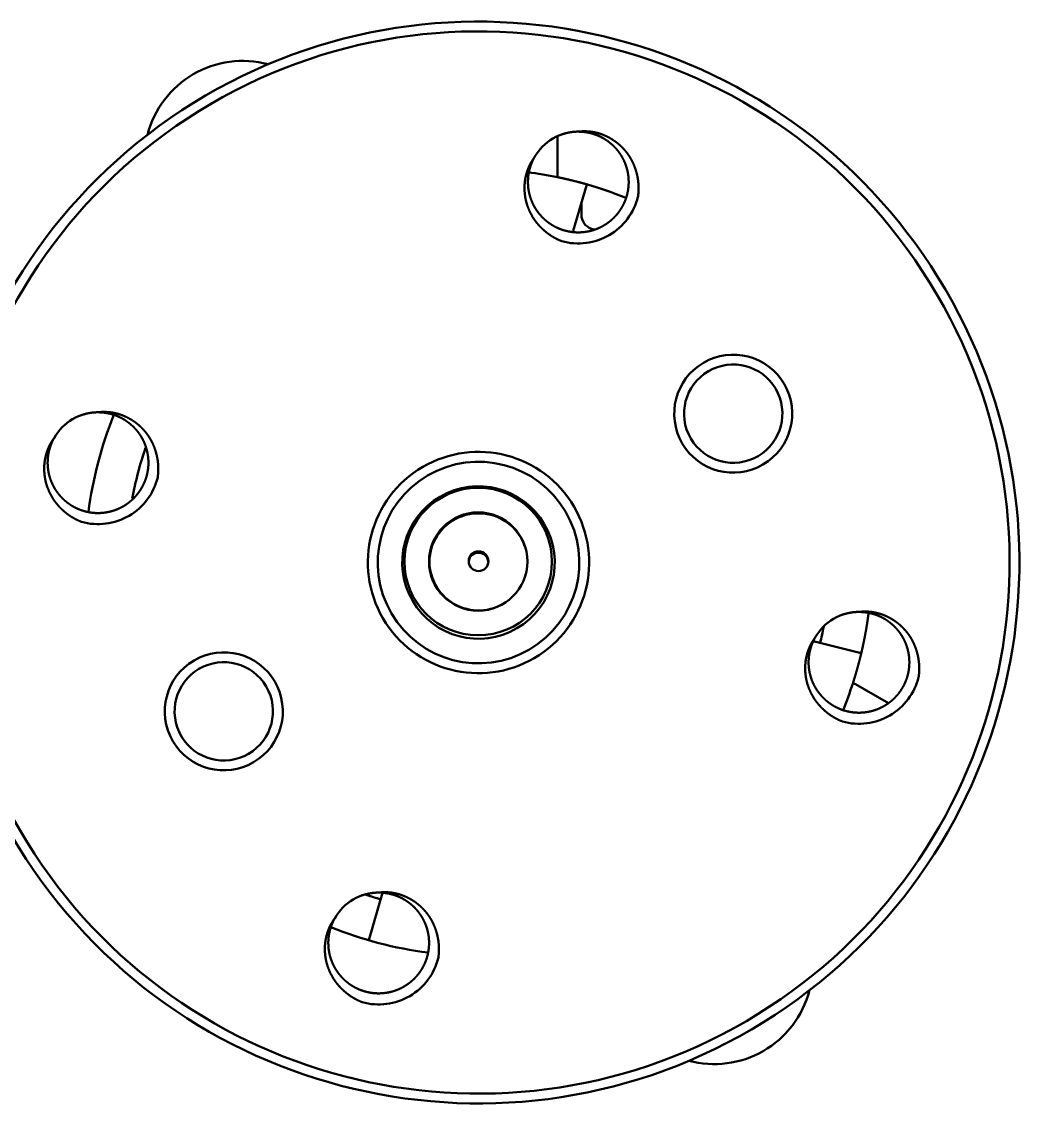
# Paper-space layout 'Layout1' of a CAD drawing. Header units: millimetres. Extents: x 69 to 348, y 30 to 269.
# Drawn here: x 213.86 to 254.44, y 30.36 to 74.36 of the extents above; entities that cross this region are included whole.
import ezdxf

# ---------------------------------------------------------------- set-up
doc = ezdxf.new("R2010")
doc.units = ezdxf.units.MM
doc.layers.add('170', color=7, linetype='Continuous', true_color=0xffffff)

psp = doc.layouts.get("Layout1")

# ---------------------------------------------------------------- linework, layer by layer
at = {"layer": '170', "color": 155, "linetype": 'Continuous', "lineweight": 50}
for p, q in [((235.651, 69.693), (235.66, 68.032)), ((236.297, 65.843), (236.844, 67.739)), ((236.629, 66.503), (236.629, 66.994)), ((246.056, 49.154), (248.012, 48.675)), ((247.676, 47.468), (249.125, 46.642)), ((228.535, 38.921), (227.979, 36.994))]:
    psp.add_line(p, q, dxfattribs=at)
for centre, radius, start, end in [((232.442, 52.358), 22, 300.3, 120.3), ((232.442, 52.358), 21.6, 300.3, 120.3), ((222.856, 68.763), 4, 75.1622, 120.3), ((222.856, 68.763), 4, 120.3, 165.5552), ((232.442, 52.358), 22, 120.3, 300.3), ((232.442, 52.358), 21.6, 120.3, 300.3), ((236.502, 67.835), 2.05, 89.742, 150.858), ((232.442, 52.358), 16, 78.3973, 82.8255), ((236.502, 67.835), 2.5, 254.4184, 346.1816), ((237.229, 66.503), 0.6, 180, 251.2063), ((232.429, 52.397), 14.3, 70.7576, 71.2072), ((242.803, 58.413), 2.4, 300.3, 120.3), ((242.803, 58.413), 2.4, 120.3, 300.3), ((242.803, 58.413), 2, 300.3, 120.3), ((242.803, 58.413), 2, 120.3, 300.3), ((216.966, 56.419), 2.05, 89.742, 150.858), ((232.442, 52.358), 16, 157.9491, 172.6311), ((232.429, 52.397), 14.3, 161.1518, 169.682), ((232.429, 52.397), 14.3, 161.1727, 169.6827), ((232.442, 52.358), 4.5, 300.3, 120.3), ((232.442, 52.358), 4.1, 300.3, 120.3), ((232.442, 52.358), 4.5, 120.3, 300.3), ((232.442, 52.358), 4.1, 120.3, 300.3), ((216.966, 56.419), 2.5, 254.4184, 346.1816), ((232.442, 52.358), 3.1, 300.3, 120.3), ((232.442, 52.358), 3.1, 120.3, 300.3), ((232.429, 52.397), 3, 0, 180), ((232.429, 52.397), 2, 0, 180), ((232.442, 52.358), 2, 62.6, 197.9178), ((232.442, 52.358), 2, 19.085, 62.6), ((232.446, 52.41), 0.4, 0, 180), ((232.429, 52.397), 3, 180, 0), ((232.429, 52.397), 2, 180, 0), ((232.446, 52.41), 2, 176.8388, 180), ((232.446, 52.41), 2, 180, 307.9322), ((232.442, 52.358), 0.4, 359.5227, 172.3902), ((232.446, 52.41), 0.4, 180, 0), ((247.918, 48.298), 2.05, 89.742, 150.858), ((232.429, 52.397), 14.3, 346.6054, 349.3517), ((232.429, 52.397), 14.3, 346.6039, 349.2594), ((222.081, 46.304), 2.4, 300.3, 120.3), ((222.081, 46.304), 2.4, 120.3, 300.3), ((222.081, 46.304), 2, 120.3, 300.3), ((222.081, 46.304), 2, 300.3, 120.3), ((247.918, 48.298), 2.5, 254.4184, 346.1816), ((232.442, 52.358), 16, 337.7745, 342.2027), ((232.426, 52.388), 14, 210.1303, 210.7884), ((228.382, 36.882), 2.05, 89.742, 150.858), ((232.429, 52.397), 14.3, 251.4305, 253.8821), ((232.429, 52.397), 14.3, 251.445, 253.8859), ((232.442, 52.358), 16, 247.9743, 262.6428), ((228.382, 36.882), 2.5, 254.4184, 346.1816), ((242.028, 35.954), 4, 299.7885, 345.5553), ((242.028, 35.954), 4, 255.0452, 299.7885)]:
    psp.add_arc(centre, radius, start, end, dxfattribs=at)
for points, knots in [([(234.715, 68.839), (234.679, 68.771), (234.619, 68.645), (234.568, 68.515), (234.527, 68.382), (234.494, 68.246), (234.481, 68.177), (234.47, 68.108), (234.462, 68.038), (234.457, 67.969), (234.452, 67.83), (234.457, 67.691), (234.463, 67.621), (234.472, 67.551), (234.483, 67.482), (234.496, 67.413), (234.53, 67.277), (234.572, 67.145), (234.623, 67.015), (234.684, 66.889), (234.7, 66.858), (234.717, 66.827), (234.735, 66.796), (234.753, 66.766), (234.79, 66.707), (234.829, 66.65), (234.914, 66.539), (235.005, 66.434), (235.054, 66.384), (235.104, 66.335), (235.13, 66.311), (235.157, 66.288), (235.184, 66.265), (235.211, 66.243), (235.322, 66.159), (235.438, 66.083), (235.56, 66.014), (235.686, 65.954), (235.751, 65.927), (235.817, 65.903), (235.883, 65.88), (235.95, 65.861), (236.085, 65.828), (236.223, 65.804), (236.292, 65.796), (236.362, 65.79), (236.432, 65.786), (236.502, 65.785), (236.642, 65.79), (236.78, 65.804), (236.918, 65.827), (237.054, 65.86), (237.121, 65.88), (237.188, 65.903), (237.253, 65.927), (237.318, 65.954), (237.443, 66.014), (237.565, 66.082), (237.624, 66.119), (237.682, 66.158), (237.739, 66.2), (237.794, 66.243), (237.899, 66.335), (237.998, 66.433), (238.09, 66.538), (238.175, 66.649), (238.252, 66.767), (238.321, 66.888), (238.381, 67.014), (238.432, 67.143), (238.455, 67.21), (238.475, 67.277), (238.493, 67.345), (238.508, 67.413), (238.532, 67.551), (238.547, 67.689), (238.552, 67.828), (238.548, 67.968), (238.534, 68.108), (238.511, 68.246), (238.478, 68.381), (238.436, 68.514), (238.412, 68.58), (238.385, 68.645), (238.357, 68.709), (238.326, 68.772), (238.258, 68.893), (238.182, 69.01), (238.141, 69.066), (238.098, 69.122), (238.053, 69.175), (238.006, 69.228), (237.908, 69.327), (237.803, 69.419), (237.692, 69.504), (237.576, 69.581), (237.516, 69.617), (237.454, 69.65), (237.391, 69.682), (237.328, 69.711), (237.198, 69.763), (237.066, 69.806), (236.999, 69.824), (236.93, 69.84), (236.862, 69.853), (236.792, 69.864), (236.652, 69.879), (236.511, 69.885)], [0, 0, 0.007153, 0.020214, 0.033222, 0.046235, 0.059316, 0.065894, 0.072464, 0.079001, 0.085519, 0.098522, 0.111536, 0.118066, 0.124623, 0.131202, 0.137772, 0.150826, 0.163832, 0.176851, 0.189942, 0.193233, 0.196526, 0.199812, 0.203089, 0.209623, 0.216138, 0.229139, 0.242155, 0.248688, 0.255247, 0.25854, 0.261832, 0.265115, 0.268391, 0.281437, 0.294441, 0.307462, 0.320561, 0.327142, 0.333704, 0.340237, 0.346751, 0.359752, 0.372772, 0.379309, 0.385875, 0.392452, 0.39901, 0.41205, 0.42505, 0.438077, 0.451183, 0.457763, 0.464321, 0.47085, 0.477363, 0.490367, 0.503393, 0.509933, 0.516503, 0.523081, 0.529632, 0.542664, 0.555664, 0.568691, 0.581807, 0.594929, 0.607967, 0.62097, 0.634003, 0.640549, 0.647125, 0.653702, 0.660247, 0.673275, 0.686275, 0.699309, 0.712429, 0.725545, 0.738573, 0.751577, 0.764614, 0.771168, 0.777748, 0.784319, 0.790862, 0.803888, 0.816889, 0.823399, 0.829926, 0.83648, 0.843058, 0.856162, 0.869184, 0.882186, 0.895227, 0.901786, 0.908367, 0.914933, 0.921474, 0.934497, 0.9475, 0.954014, 0.960544, 0.967104, 0.973687, 0.986841, 1, 1]), ([(236.755, 69.869), (236.492, 69.885), (236.422, 69.883), (236.351, 69.879), (236.282, 69.873), (236.212, 69.864), (236.075, 69.84), (235.94, 69.806), (235.873, 69.786), (235.807, 69.763), (235.785, 69.755)], [0, 0, 0.267063, 0.338427, 0.409804, 0.480876, 0.551682, 0.692903, 0.834129, 0.904966, 0.976051, 1, 1]), ([(238.93, 67.238), (238.945, 67.366), (238.952, 67.495), (238.953, 67.624), (238.948, 67.752), (238.942, 67.817), (238.935, 67.881), (238.926, 67.946), (238.916, 68.01), (238.89, 68.137), (238.857, 68.262), (238.818, 68.384), (238.773, 68.505), (238.721, 68.623), (238.662, 68.739), (238.63, 68.796), (238.597, 68.851), (238.562, 68.906), (238.526, 68.959), (238.449, 69.062), (238.366, 69.16), (238.277, 69.253), (238.183, 69.342), (238.134, 69.385), (238.083, 69.426), (238.032, 69.465), (237.979, 69.503), (237.872, 69.574), (237.76, 69.639), (237.645, 69.697), (237.526, 69.749), (237.466, 69.772), (237.404, 69.794), (237.342, 69.813), (237.28, 69.831), (237.155, 69.86), (237.028, 69.881), (236.9, 69.894), (236.771, 69.899), (236.705, 69.899), (236.64, 69.896), (236.576, 69.891), (236.511, 69.885)], [0, 0, 0.031314, 0.062485, 0.093603, 0.124757, 0.140374, 0.156031, 0.171751, 0.187499, 0.218863, 0.250057, 0.281168, 0.312282, 0.34349, 0.374892, 0.390644, 0.406344, 0.421977, 0.437561, 0.468635, 0.499682, 0.530805, 0.562111, 0.577856, 0.593601, 0.609282, 0.624913, 0.65609, 0.687227, 0.718431, 0.749804, 0.765563, 0.781288, 0.796933, 0.812525, 0.843617, 0.874683, 0.905843, 0.937233, 0.953002, 0.968729, 0.984383, 1, 1]), ([(234.712, 68.833), (234.639, 68.727), (234.573, 68.616), (234.542, 68.559), (234.513, 68.501), (234.486, 68.442), (234.461, 68.382), (234.417, 68.26), (234.381, 68.136), (234.353, 68.011), (234.332, 67.883), (234.324, 67.819), (234.319, 67.754), (234.315, 67.689), (234.313, 67.624), (234.315, 67.495), (234.324, 67.366), (234.34, 67.238), (234.364, 67.111), (234.378, 67.048), (234.395, 66.985), (234.413, 66.923), (234.433, 66.861), (234.53, 66.623), (234.654, 66.397), (234.689, 66.342), (234.726, 66.289), (234.764, 66.236), (234.804, 66.185), (234.887, 66.086), (234.975, 65.992), (235.068, 65.903), (235.166, 65.818), (235.216, 65.777), (235.268, 65.738), (235.321, 65.7), (235.374, 65.664), (235.483, 65.595), (235.596, 65.533), (235.712, 65.477), (235.831, 65.427)], [0, 0, 0.031175, 0.06234, 0.07796, 0.093625, 0.109362, 0.125117, 0.156454, 0.18763, 0.218766, 0.24998, 0.265653, 0.281386, 0.297125, 0.31281, 0.344049, 0.375211, 0.406395, 0.437707, 0.453442, 0.469175, 0.484845, 0.500461, 0.562635, 0.625041, 0.640776, 0.656506, 0.672173, 0.687803, 0.718977, 0.750128, 0.781337, 0.812694, 0.828428, 0.844128, 0.859771, 0.875369, 0.906492, 0.937579, 0.968718, 1, 1]), ([(238.44, 67.192), (237.859, 67.414), (237.807, 67.432), (237.755, 67.451), (237.704, 67.468), (237.653, 67.486), (237.553, 67.52), (237.456, 67.553), (237.268, 67.614), (237.089, 67.669), (236.919, 67.719), (236.759, 67.765), (236.72, 67.776), (236.682, 67.786), (236.645, 67.797), (236.608, 67.807), (236.536, 67.826), (236.468, 67.844), (236.339, 67.877), (236.222, 67.906), (236.115, 67.931), (236.019, 67.953), (235.976, 67.963), (235.935, 67.973), (235.897, 67.981), (235.861, 67.989), (235.8, 68.002), (235.749, 68.013), (235.71, 68.021), (235.666, 68.03), (235.66, 68.032)], [0, 0, 0.213975, 0.232967, 0.251808, 0.270499, 0.289002, 0.325307, 0.360677, 0.428661, 0.493038, 0.553886, 0.611225, 0.625022, 0.63859, 0.651948, 0.665062, 0.690494, 0.714867, 0.760524, 0.802137, 0.839804, 0.87356, 0.888985, 0.903438, 0.916886, 0.929287, 0.951002, 0.968674, 0.982378, 0.998034, 1, 1]), ([(215.177, 57.419), (215.17, 57.408), (215.11, 57.289), (215.057, 57.166), (215.013, 57.041), (214.976, 56.913), (214.961, 56.848), (214.948, 56.782), (214.937, 56.716), (214.929, 56.649), (214.918, 56.516), (214.916, 56.384), (214.923, 56.251), (214.938, 56.118), (214.949, 56.051), (214.962, 55.985), (214.977, 55.92), (214.995, 55.856), (215.035, 55.729), (215.084, 55.606), (215.111, 55.545), (215.141, 55.485), (215.173, 55.425), (215.206, 55.367), (215.278, 55.255), (215.357, 55.148), (215.443, 55.046), (215.535, 54.95), (215.584, 54.904), (215.635, 54.86), (215.686, 54.817), (215.739, 54.776), (215.848, 54.7), (215.962, 54.631), (216.021, 54.6), (216.08, 54.57), (216.141, 54.542), (216.203, 54.516), (216.329, 54.47), (216.457, 54.433), (216.587, 54.404), (216.718, 54.384), (216.785, 54.377), (216.852, 54.372), (216.919, 54.369), (216.986, 54.369), (217.119, 54.374), (217.251, 54.389), (217.383, 54.411), (217.513, 54.443), (217.577, 54.462), (217.641, 54.483), (217.704, 54.506), (217.765, 54.531), (217.886, 54.587), (218.003, 54.65), (218.06, 54.685), (218.116, 54.722), (218.171, 54.76), (218.225, 54.801), (218.327, 54.886), (218.424, 54.977), (218.514, 55.075), (218.598, 55.179), (218.638, 55.233), (218.676, 55.288), (218.712, 55.345), (218.746, 55.402), (218.808, 55.52), (218.863, 55.641), (218.887, 55.703), (218.909, 55.766), (218.93, 55.83), (218.948, 55.895), (218.978, 56.025), (218.999, 56.157), (219.012, 56.289), (219.016, 56.422), (219.015, 56.489), (219.011, 56.556), (219.006, 56.623), (218.998, 56.69), (218.976, 56.821), (218.946, 56.95), (218.907, 57.078), (218.86, 57.203), (218.833, 57.265), (218.804, 57.325), (218.774, 57.385), (218.742, 57.443), (218.671, 57.556), (218.594, 57.664), (218.553, 57.717), (218.509, 57.768), (218.464, 57.818), (218.418, 57.866), (218.32, 57.957), (218.218, 58.042), (218.11, 58.12), (217.997, 58.191), (217.938, 58.223), (217.878, 58.254), (217.818, 58.283), (217.757, 58.31), (217.633, 58.357), (217.506, 58.396), (217.441, 58.413), (217.376, 58.427), (217.31, 58.44), (217.243, 58.45), (217.11, 58.464), (216.975, 58.469)], [0, 0, 0.001208, 0.013731, 0.026179, 0.038606, 0.051061, 0.057318, 0.063602, 0.069887, 0.076144, 0.088598, 0.101022, 0.113467, 0.125986, 0.132275, 0.138548, 0.144792, 0.15102, 0.163449, 0.17589, 0.18213, 0.188394, 0.194682, 0.200964, 0.213445, 0.225874, 0.238304, 0.250786, 0.257068, 0.263355, 0.269615, 0.275854, 0.288291, 0.300721, 0.306949, 0.313194, 0.319469, 0.325759, 0.338277, 0.350723, 0.363147, 0.375602, 0.381862, 0.388146, 0.394428, 0.400684, 0.413138, 0.425561, 0.438009, 0.450534, 0.456824, 0.463094, 0.469338, 0.475565, 0.487993, 0.500433, 0.506675, 0.512939, 0.519225, 0.525505, 0.537982, 0.550409, 0.562842, 0.575328, 0.581612, 0.587899, 0.594159, 0.600397, 0.612835, 0.625265, 0.631495, 0.637741, 0.644017, 0.650306, 0.662819, 0.67526, 0.687684, 0.700142, 0.706405, 0.712691, 0.718972, 0.725225, 0.737679, 0.750104, 0.762557, 0.775086, 0.781375, 0.787643, 0.793883, 0.800109, 0.812534, 0.824973, 0.831216, 0.837481, 0.843768, 0.850045, 0.86252, 0.874948, 0.887382, 0.899874, 0.90616, 0.912446, 0.918705, 0.924942, 0.937379, 0.949808, 0.956037, 0.962284, 0.96856, 0.974852, 0.987421, 1, 1]), ([(217.001, 58.468), (216.915, 58.468), (216.848, 58.465), (216.781, 58.46), (216.715, 58.453), (216.649, 58.444), (216.518, 58.419), (216.389, 58.386), (216.326, 58.366), (216.262, 58.344), (216.237, 58.335)], [0, 0, 0.109967, 0.196184, 0.282192, 0.367816, 0.453221, 0.623601, 0.794151, 0.879699, 0.965552, 1, 1]), ([(219.393, 55.822), (219.408, 55.95), (219.416, 56.079), (219.417, 56.208), (219.411, 56.336), (219.406, 56.401), (219.399, 56.465), (219.39, 56.529), (219.379, 56.594), (219.353, 56.721), (219.321, 56.846), (219.282, 56.968), (219.237, 57.089), (219.185, 57.207), (219.126, 57.323), (219.094, 57.379), (219.061, 57.435), (219.026, 57.49), (218.989, 57.543), (218.912, 57.646), (218.83, 57.744), (218.741, 57.837), (218.647, 57.926), (218.597, 57.968), (218.547, 58.01), (218.495, 58.049), (218.443, 58.087), (218.335, 58.158), (218.224, 58.223), (218.109, 58.281), (217.99, 58.333), (217.929, 58.356), (217.868, 58.378), (217.806, 58.397), (217.744, 58.415), (217.619, 58.444), (217.492, 58.465), (217.364, 58.478), (217.234, 58.483), (217.169, 58.483), (217.104, 58.48), (217.039, 58.475), (216.975, 58.469)], [0, 0, 0.031314, 0.062485, 0.093603, 0.124757, 0.140374, 0.156031, 0.17175, 0.187498, 0.218862, 0.250057, 0.281167, 0.312281, 0.34349, 0.37489, 0.390645, 0.406344, 0.421974, 0.43756, 0.468635, 0.499683, 0.530805, 0.562108, 0.577857, 0.593601, 0.609283, 0.624914, 0.656086, 0.687223, 0.718426, 0.749804, 0.765563, 0.781283, 0.796929, 0.812526, 0.843617, 0.874678, 0.905843, 0.937233, 0.953002, 0.968724, 0.984383, 1, 1]), ([(215.175, 57.417), (215.102, 57.311), (215.036, 57.2), (215.006, 57.143), (214.977, 57.085), (214.95, 57.026), (214.925, 56.966), (214.881, 56.844), (214.845, 56.72), (214.816, 56.594), (214.796, 56.467), (214.788, 56.403), (214.782, 56.338), (214.778, 56.273), (214.777, 56.208), (214.778, 56.079), (214.787, 55.95), (214.804, 55.822), (214.827, 55.695), (214.842, 55.632), (214.858, 55.569), (214.877, 55.506), (214.896, 55.445), (214.993, 55.207), (215.118, 54.981), (215.153, 54.926), (215.19, 54.872), (215.228, 54.82), (215.268, 54.769), (215.35, 54.67), (215.438, 54.576), (215.531, 54.486), (215.629, 54.401), (215.68, 54.361), (215.732, 54.321), (215.784, 54.284), (215.838, 54.247), (215.947, 54.179), (216.059, 54.117), (216.175, 54.061), (216.294, 54.01)], [0, 0, 0.031174, 0.062342, 0.077961, 0.093626, 0.109361, 0.125118, 0.156456, 0.187629, 0.218767, 0.24998, 0.265652, 0.281385, 0.297125, 0.312809, 0.344048, 0.37521, 0.406396, 0.437705, 0.453443, 0.469175, 0.484843, 0.500459, 0.562635, 0.625038, 0.640773, 0.656503, 0.672174, 0.687801, 0.718978, 0.750128, 0.781337, 0.812691, 0.828425, 0.844128, 0.859767, 0.875369, 0.906488, 0.937574, 0.968714, 1, 1]), ([(246.13, 49.3), (246.095, 49.235), (246.035, 49.109), (245.985, 48.979), (245.943, 48.846), (245.91, 48.71), (245.897, 48.641), (245.887, 48.571), (245.879, 48.502), (245.873, 48.432), (245.868, 48.293), (245.873, 48.154), (245.88, 48.085), (245.888, 48.015), (245.899, 47.945), (245.912, 47.876), (245.946, 47.741), (245.988, 47.608), (246.039, 47.479), (246.1, 47.352), (246.116, 47.321), (246.133, 47.29), (246.151, 47.26), (246.169, 47.23), (246.206, 47.171), (246.246, 47.113), (246.33, 47.003), (246.421, 46.898), (246.47, 46.848), (246.521, 46.799), (246.547, 46.775), (246.573, 46.752), (246.6, 46.729), (246.627, 46.707), (246.738, 46.622), (246.854, 46.546), (246.976, 46.478), (247.102, 46.418), (247.168, 46.391), (247.233, 46.366), (247.3, 46.344), (247.366, 46.324), (247.501, 46.291), (247.639, 46.268), (247.708, 46.259), (247.778, 46.253), (247.848, 46.25), (247.919, 46.248), (248.058, 46.253), (248.196, 46.267), (248.334, 46.291), (248.47, 46.324), (248.537, 46.344), (248.604, 46.366), (248.669, 46.391), (248.734, 46.418), (248.86, 46.477), (248.981, 46.545), (249.04, 46.583), (249.098, 46.622), (249.155, 46.664), (249.21, 46.707), (249.316, 46.798), (249.414, 46.896), (249.506, 47.001), (249.591, 47.113), (249.668, 47.23), (249.737, 47.352), (249.797, 47.477), (249.848, 47.607), (249.871, 47.673), (249.891, 47.741), (249.909, 47.809), (249.925, 47.877), (249.949, 48.014), (249.963, 48.152), (249.968, 48.292), (249.964, 48.432), (249.95, 48.572), (249.927, 48.709), (249.894, 48.844), (249.853, 48.978), (249.828, 49.043), (249.802, 49.108), (249.773, 49.172), (249.742, 49.235), (249.674, 49.357), (249.598, 49.474), (249.557, 49.53), (249.514, 49.585), (249.469, 49.639), (249.422, 49.691), (249.324, 49.791), (249.219, 49.883), (249.109, 49.967), (248.992, 50.045), (248.932, 50.08), (248.87, 50.114), (248.807, 50.146), (248.744, 50.175), (248.614, 50.227), (248.482, 50.269), (248.415, 50.287), (248.347, 50.303), (248.278, 50.317), (248.208, 50.328), (248.068, 50.343), (247.928, 50.348)], [0, 0, 0.006943, 0.020007, 0.033017, 0.046034, 0.059117, 0.065697, 0.072267, 0.078807, 0.085325, 0.098331, 0.111348, 0.11788, 0.124437, 0.131019, 0.137589, 0.150646, 0.163655, 0.176676, 0.189769, 0.193062, 0.196357, 0.199641, 0.202919, 0.209456, 0.215972, 0.228976, 0.241994, 0.248529, 0.25509, 0.258382, 0.261675, 0.26496, 0.268236, 0.281285, 0.29429, 0.307316, 0.320418, 0.326999, 0.333564, 0.340097, 0.346612, 0.359617, 0.37264, 0.379178, 0.385744, 0.392323, 0.398882, 0.411924, 0.42493, 0.437957, 0.451068, 0.457649, 0.464207, 0.470737, 0.477251, 0.490258, 0.503287, 0.50983, 0.516401, 0.522979, 0.529532, 0.542568, 0.55557, 0.5686, 0.581718, 0.594843, 0.607883, 0.620889, 0.633925, 0.640472, 0.647051, 0.653628, 0.660175, 0.673206, 0.686209, 0.699245, 0.712369, 0.725487, 0.738518, 0.751524, 0.764564, 0.77112, 0.7777, 0.784273, 0.790817, 0.803846, 0.81685, 0.823361, 0.829889, 0.836446, 0.843025, 0.856131, 0.869157, 0.882161, 0.895204, 0.901765, 0.908347, 0.914915, 0.921455, 0.934482, 0.947489, 0.954004, 0.960536, 0.967097, 0.973679, 0.986836, 1, 1]), ([(247.953, 50.348), (247.908, 50.348), (247.838, 50.347), (247.768, 50.343), (247.698, 50.336), (247.629, 50.328), (247.492, 50.303), (247.356, 50.27), (247.29, 50.25), (247.223, 50.227), (247.191, 50.215)], [0, 0, 0.05759, 0.147965, 0.238329, 0.328282, 0.417951, 0.596738, 0.775536, 0.865214, 0.955185, 1, 1]), ([(247.676, 47.468), (247.683, 47.49), (247.692, 47.517), (247.704, 47.555), (247.719, 47.604), (247.738, 47.664), (247.748, 47.698), (247.76, 47.735), (247.772, 47.776), (247.785, 47.819), (247.812, 47.913), (247.842, 48.018), (247.874, 48.134), (247.909, 48.261), (247.945, 48.4), (247.982, 48.55), (248.002, 48.63), (248.021, 48.712), (248.031, 48.755), (248.041, 48.798), (248.051, 48.842), (248.061, 48.886), (248.1, 49.069), (248.14, 49.262), (248.178, 49.464), (248.216, 49.676), (248.252, 49.897), (248.286, 50.129), (248.31, 50.307)], [0, 0, 0.007827, 0.017581, 0.031237, 0.04883, 0.070425, 0.082752, 0.096116, 0.110539, 0.125974, 0.159703, 0.19723, 0.238567, 0.283768, 0.332898, 0.386069, 0.414212, 0.443422, 0.458418, 0.47363, 0.489033, 0.504634, 0.568997, 0.636493, 0.707129, 0.780944, 0.857985, 0.938336, 1, 1]), ([(250.346, 47.701), (250.361, 47.83), (250.369, 47.959), (250.37, 48.087), (250.364, 48.216), (250.358, 48.28), (250.351, 48.345), (250.342, 48.409), (250.332, 48.473), (250.306, 48.601), (250.273, 48.725), (250.235, 48.848), (250.189, 48.968), (250.137, 49.087), (250.079, 49.202), (250.047, 49.259), (250.013, 49.315), (249.978, 49.369), (249.942, 49.423), (249.865, 49.526), (249.782, 49.624), (249.694, 49.717), (249.599, 49.806), (249.55, 49.848), (249.499, 49.889), (249.448, 49.929), (249.396, 49.967), (249.288, 50.038), (249.177, 50.102), (249.061, 50.161), (248.943, 50.212), (248.882, 50.236), (248.82, 50.257), (248.759, 50.277), (248.697, 50.294), (248.571, 50.324), (248.445, 50.345), (248.316, 50.358), (248.187, 50.363), (248.121, 50.362), (248.056, 50.36), (247.992, 50.355), (247.928, 50.348)], [0, 0, 0.031314, 0.062485, 0.093603, 0.124757, 0.140374, 0.156031, 0.17175, 0.187498, 0.218862, 0.250057, 0.281168, 0.312282, 0.34349, 0.37489, 0.390645, 0.406344, 0.421974, 0.43756, 0.468635, 0.499683, 0.530805, 0.562107, 0.577857, 0.593601, 0.609281, 0.624913, 0.656085, 0.687223, 0.718426, 0.749804, 0.765563, 0.781283, 0.796929, 0.812525, 0.843617, 0.874678, 0.905843, 0.937233, 0.953002, 0.968724, 0.984383, 1, 1]), ([(246.128, 49.297), (246.055, 49.19), (245.989, 49.08), (245.958, 49.023), (245.93, 48.965), (245.903, 48.905), (245.878, 48.845), (245.833, 48.723), (245.797, 48.6), (245.769, 48.474), (245.748, 48.347), (245.741, 48.282), (245.735, 48.218), (245.731, 48.153), (245.729, 48.088), (245.731, 47.959), (245.74, 47.83), (245.756, 47.702), (245.78, 47.575), (245.794, 47.511), (245.811, 47.448), (245.829, 47.386), (245.849, 47.325), (245.946, 47.087), (246.07, 46.86), (246.106, 46.806), (246.142, 46.752), (246.181, 46.7), (246.22, 46.649), (246.303, 46.55), (246.391, 46.456), (246.484, 46.366), (246.582, 46.281), (246.633, 46.24), (246.684, 46.201), (246.737, 46.163), (246.79, 46.127), (246.899, 46.059), (247.012, 45.997), (247.128, 45.94), (247.247, 45.89)], [0, 0, 0.031174, 0.062342, 0.077961, 0.093626, 0.109361, 0.125118, 0.156456, 0.187629, 0.218766, 0.24998, 0.265652, 0.281385, 0.297125, 0.312809, 0.344048, 0.37521, 0.406395, 0.437705, 0.453442, 0.469175, 0.484843, 0.50046, 0.562635, 0.625039, 0.640774, 0.656503, 0.672174, 0.687801, 0.718979, 0.750129, 0.781337, 0.812691, 0.828425, 0.844128, 0.859767, 0.87537, 0.906488, 0.937574, 0.968715, 1, 1]), ([(226.594, 37.885), (226.544, 37.791), (226.516, 37.732), (226.49, 37.672), (226.444, 37.55), (226.405, 37.426), (226.389, 37.363), (226.375, 37.299), (226.362, 37.234), (226.352, 37.169), (226.338, 37.039), (226.332, 36.909), (226.335, 36.779), (226.345, 36.649), (226.354, 36.583), (226.365, 36.518), (226.377, 36.454), (226.392, 36.39), (226.427, 36.265), (226.47, 36.142), (226.521, 36.022), (226.58, 35.904), (226.647, 35.791), (226.72, 35.683), (226.799, 35.58), (226.885, 35.482), (226.93, 35.435), (226.977, 35.389), (227.026, 35.345), (227.076, 35.302), (227.179, 35.222), (227.287, 35.149), (227.4, 35.083), (227.516, 35.024), (227.576, 34.997), (227.637, 34.972), (227.699, 34.949), (227.761, 34.929), (227.886, 34.893), (228.013, 34.866), (228.078, 34.855), (228.142, 34.846), (228.208, 34.84), (228.273, 34.835), (228.405, 34.832), (228.535, 34.838), (228.664, 34.852), (228.793, 34.874), (228.857, 34.888), (228.92, 34.904), (228.984, 34.922), (229.046, 34.943), (229.168, 34.989), (229.287, 35.043), (229.402, 35.104), (229.513, 35.173), (229.567, 35.21), (229.621, 35.249), (229.672, 35.289), (229.722, 35.331), (229.818, 35.419), (229.908, 35.513), (229.951, 35.563), (229.992, 35.613), (230.032, 35.665), (230.07, 35.719), (230.141, 35.829), (230.204, 35.943), (230.26, 36.061), (230.309, 36.182), (230.33, 36.244), (230.35, 36.307), (230.367, 36.37), (230.382, 36.434), (230.407, 36.562), (230.423, 36.691), (230.431, 36.821), (230.431, 36.952), (230.427, 37.018), (230.422, 37.084), (230.415, 37.149), (230.405, 37.213), (230.38, 37.341), (230.347, 37.467), (230.327, 37.529), (230.306, 37.591), (230.282, 37.652), (230.256, 37.713), (230.199, 37.831), (230.135, 37.945), (230.064, 38.054), (229.986, 38.158), (229.945, 38.209), (229.901, 38.258), (229.856, 38.306), (229.81, 38.353), (229.714, 38.441), (229.612, 38.522), (229.505, 38.597), (229.394, 38.665), (229.336, 38.697), (229.277, 38.726), (229.218, 38.754), (229.158, 38.78), (229.036, 38.825), (228.911, 38.863), (228.848, 38.879), (228.784, 38.892), (228.719, 38.904), (228.654, 38.914), (228.523, 38.927), (228.391, 38.932)], [0, 0, 0.009927, 0.016039, 0.022135, 0.034303, 0.046482, 0.052591, 0.058721, 0.064876, 0.071027, 0.083251, 0.095421, 0.107589, 0.119804, 0.12595, 0.132107, 0.138246, 0.144362, 0.156547, 0.168715, 0.180912, 0.19319, 0.205471, 0.217669, 0.229833, 0.242011, 0.248124, 0.254258, 0.260414, 0.266562, 0.27878, 0.290951, 0.303124, 0.315347, 0.321497, 0.327655, 0.333789, 0.339902, 0.352081, 0.364246, 0.370338, 0.376446, 0.382578, 0.388733, 0.401002, 0.413195, 0.42536, 0.437546, 0.443664, 0.449805, 0.455963, 0.462108, 0.474322, 0.486491, 0.498667, 0.510894, 0.517047, 0.5232, 0.529328, 0.535435, 0.547608, 0.559774, 0.56587, 0.571982, 0.578122, 0.584278, 0.596541, 0.608732, 0.620899, 0.63309, 0.639211, 0.645358, 0.651514, 0.657651, 0.669856, 0.682021, 0.694196, 0.706431, 0.712586, 0.718738, 0.724863, 0.730967, 0.743141, 0.755312, 0.761412, 0.767529, 0.773675, 0.779833, 0.792088, 0.804272, 0.816437, 0.828629, 0.834753, 0.840902, 0.847057, 0.853186, 0.865385, 0.87755, 0.889731, 0.901977, 0.908134, 0.914285, 0.920405, 0.926507, 0.93868, 0.950852, 0.956953, 0.963073, 0.96922, 0.975381, 0.987687, 1, 1]), ([(228.417, 38.932), (228.327, 38.931), (228.261, 38.929), (228.196, 38.924), (228.13, 38.917), (228.066, 38.908), (227.938, 38.884), (227.812, 38.851), (227.749, 38.832), (227.687, 38.811), (227.653, 38.798)], [0, 0, 0.115712, 0.20007, 0.284217, 0.367997, 0.451573, 0.618313, 0.785157, 0.868857, 0.952815, 1, 1]), ([(230.81, 36.285), (230.824, 36.414), (230.832, 36.542), (230.833, 36.671), (230.827, 36.8), (230.822, 36.864), (230.815, 36.929), (230.806, 36.993), (230.795, 37.057), (230.769, 37.184), (230.737, 37.309), (230.698, 37.432), (230.653, 37.552), (230.601, 37.67), (230.542, 37.786), (230.51, 37.843), (230.477, 37.899), (230.442, 37.953), (230.406, 38.006), (230.329, 38.109), (230.246, 38.207), (230.157, 38.301), (230.063, 38.39), (230.014, 38.432), (229.963, 38.473), (229.912, 38.513), (229.859, 38.55), (229.752, 38.621), (229.64, 38.686), (229.525, 38.744), (229.406, 38.796), (229.345, 38.82), (229.284, 38.841), (229.222, 38.861), (229.16, 38.878), (229.035, 38.907), (228.908, 38.929), (228.78, 38.942), (228.65, 38.947), (228.585, 38.946), (228.52, 38.944), (228.455, 38.939), (228.391, 38.932)], [0, 0, 0.031314, 0.062485, 0.093604, 0.124757, 0.140374, 0.156033, 0.171751, 0.187499, 0.218863, 0.250057, 0.281169, 0.312283, 0.343492, 0.374892, 0.390645, 0.406344, 0.421977, 0.43756, 0.468639, 0.499686, 0.530808, 0.562111, 0.57786, 0.593604, 0.609281, 0.624917, 0.656089, 0.687227, 0.71843, 0.749803, 0.765567, 0.781287, 0.796933, 0.812525, 0.843616, 0.874682, 0.905843, 0.937238, 0.953007, 0.968729, 0.984388, 1, 1]), ([(226.591, 37.881), (226.519, 37.774), (226.452, 37.664), (226.422, 37.607), (226.393, 37.549), (226.366, 37.489), (226.341, 37.429), (226.297, 37.307), (226.261, 37.184), (226.233, 37.058), (226.212, 36.931), (226.204, 36.866), (226.198, 36.801), (226.195, 36.736), (226.193, 36.672), (226.194, 36.542), (226.203, 36.414), (226.22, 36.286), (226.243, 36.159), (226.258, 36.095), (226.275, 36.032), (226.293, 35.97), (226.313, 35.909), (226.409, 35.67), (226.534, 35.444), (226.569, 35.39), (226.606, 35.336), (226.644, 35.284), (226.684, 35.232), (226.767, 35.134), (226.854, 35.04), (226.947, 34.95), (227.045, 34.865), (227.096, 34.824), (227.148, 34.785), (227.2, 34.747), (227.254, 34.711), (227.363, 34.643), (227.475, 34.581), (227.591, 34.524), (227.71, 34.474)], [0, 0, 0.031174, 0.062342, 0.077962, 0.093627, 0.109362, 0.125119, 0.156456, 0.18763, 0.218767, 0.24998, 0.265653, 0.281386, 0.297125, 0.31281, 0.344049, 0.37521, 0.406396, 0.437705, 0.453443, 0.469175, 0.484843, 0.50046, 0.562636, 0.625039, 0.640776, 0.656504, 0.672174, 0.687804, 0.718978, 0.750128, 0.781337, 0.812695, 0.828429, 0.844128, 0.859767, 0.875369, 0.906488, 0.937579, 0.968714, 1, 1])]:
    psp.add_open_spline(points, degree=1, knots=knots, dxfattribs=at)

doc.saveas('drawing.dxf')
